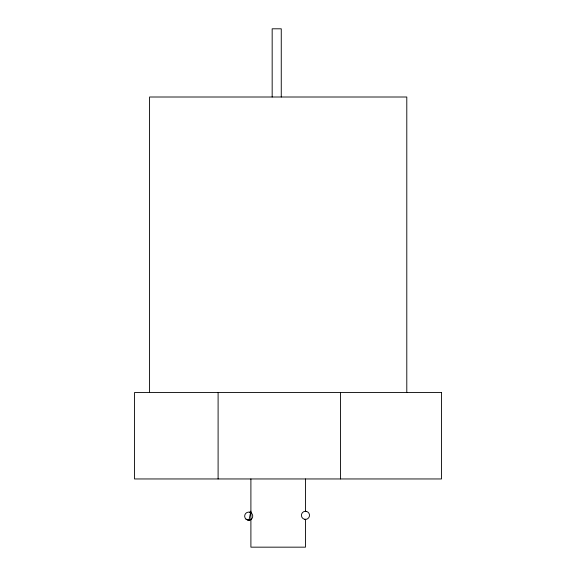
<?xml version="1.0" encoding="UTF-8"?>
<svg xmlns="http://www.w3.org/2000/svg" width="576" height="576" viewBox="0 0 576 576"><rect width="100%" height="100%" fill="white"/><g stroke="black" fill="none" stroke-linecap="round" stroke-linejoin="round"><path stroke-width="0.86" d="M250.898 478.958L250.898 547.164L305.467 547.164L305.467 519.358M250.906 511.092L248.976 520.186L246.038 519.192M250.963 519.509L248.976 520.186L246.312 519.372M249.487 512.172L248.429 512.107A4.046 4.046 0 0 0 245.16 518.098A4.046 4.046 0 0 0 251.971 518.537A4.046 4.046 0 0 0 249.487 512.172L251.366 513.094M304.682 519.307L305.734 519.372M406.793 392.566L406.793 97.006L149.573 97.006L149.573 392.566M340.452 392.566L340.452 478.958M305.467 478.958L305.467 511.308M281.261 97.006L281.261 28.8L272.167 28.8L272.167 97.006M218.102 392.566L218.102 478.958M441.511 392.566L134.489 392.566L134.489 478.958L441.511 478.958L441.511 392.566M306.245 511.358L305.194 511.294A4.046 4.046 0 0 0 301.918 517.291A4.046 4.046 0 0 0 308.736 517.723A4.046 4.046 0 0 0 306.245 511.358"/></g></svg>
